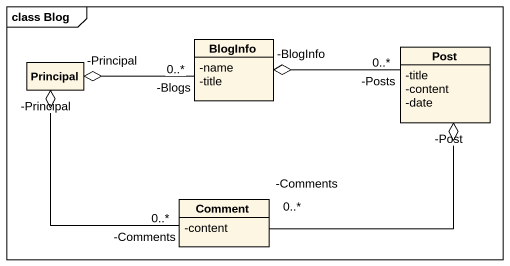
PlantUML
@startuml
mainframe class Blog
hide circle
hide empty members
skinparam classAttributeIconSize 0
class BlogInfo {
  -name
  -title
}
class Post {
  -title
  -content
  -date
}
class Principal
class Comment {
  -content
}
BlogInfo "-BlogInfo" o-right- "-Posts\n0..*" Post
Post "-Post" o-- "-Comments\n0..*" Comment
Principal "-Principal" o-right- "-Blogs\n0..*" BlogInfo
Principal "-Principal" o-- "-Comments\n0..*" Comment
@enduml
